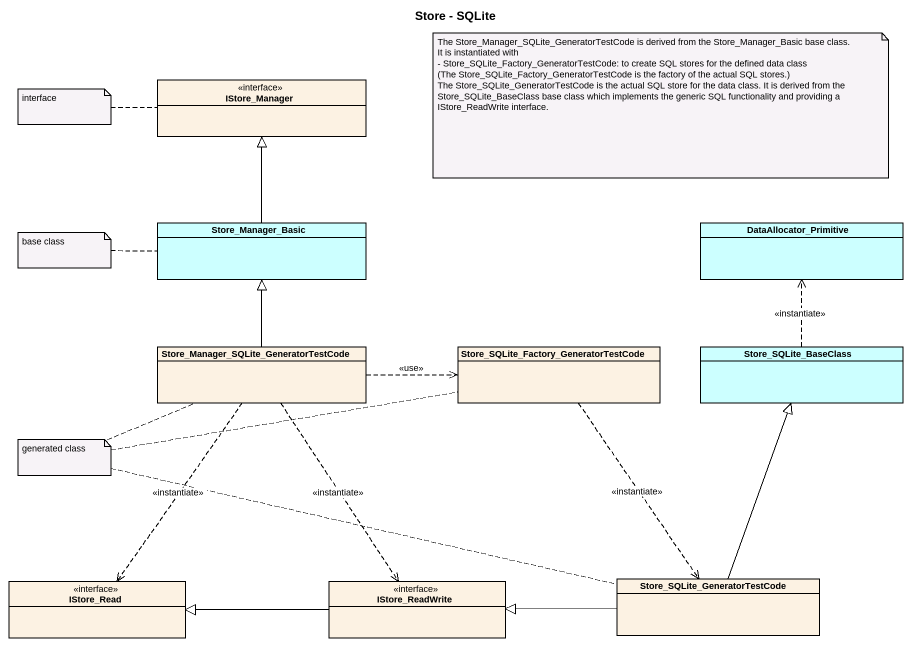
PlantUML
@startuml
title Store - SQLite
hide circle
hide empty members
class IStore_Manager <<interface>>
class Store_Manager_Basic #CCFFFF
class DataAllocator_Primitive #CCFFFF
class "Store_Manager_SQLite_GeneratorTestCode" as Store_Manager_SQLite #FCF2E3
class "Store_SQLite_Factory_GeneratorTestCode" as Store_SQLite_Factory #FCF2E3
class Store_SQLite_BaseClass #CCFFFF
class IStore_Read <<interface>>
class IStore_ReadWrite <<interface>>
class "Store_SQLite_GeneratorTestCode" as Store_SQLite #FCF2E3
Store_Manager_Basic -up-|> IStore_Manager
Store_Manager_SQLite -up-|> Store_Manager_Basic
Store_Manager_SQLite .right.> Store_SQLite_Factory : <<use>>
Store_Manager_SQLite ..> IStore_Read : <<instantiate>>
Store_Manager_SQLite ..> IStore_ReadWrite : <<instantiate>>
Store_SQLite_Factory ..> Store_SQLite : <<instantiate>>
Store_SQLite_BaseClass .up.> DataAllocator_Primitive : <<instantiate>>
IStore_ReadWrite -left-|> IStore_Read
Store_SQLite -up-|> Store_SQLite_BaseClass
Store_SQLite -left-|> IStore_ReadWrite
note as N1
  The Store_Manager_SQLite_GeneratorTestCode is derived from the Store_Manager_Basic base class.
  It is instantiated with
  - Store_SQLite_Factory_GeneratorTestCode: to create SQL stores for the defined data class
  (The Store_SQLite_Factory_GeneratorTestCode is the factory of the actual SQL stores.)
  The Store_SQLite_GeneratorTestCode is the actual SQL store for the data class. It is derived from the Store_SQLite_BaseClass base class which implements the generic SQL functionality and providing a IStore_ReadWrite interface.
end note
note left of IStore_Manager : interface
note left of Store_Manager_Basic : base class
note as N4
  generated class
end note
N4 .. Store_Manager_SQLite
N4 .. Store_SQLite
N4 .. Store_SQLite_Factory
@enduml
